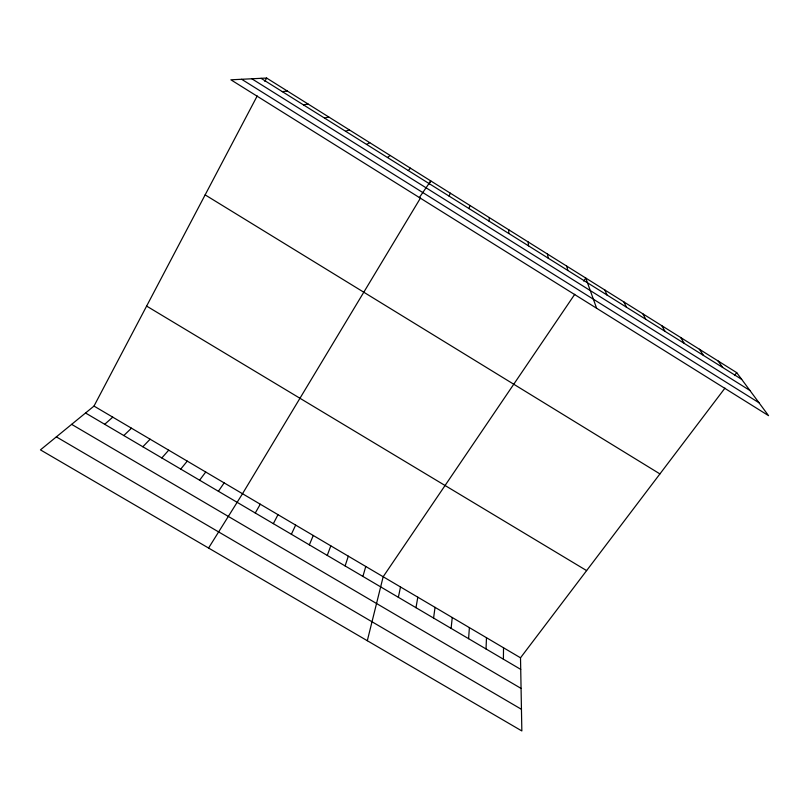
<?xml version="1.0" encoding="UTF-8"?>
<svg xmlns="http://www.w3.org/2000/svg" width="809" height="809" viewBox="0 0 809 809"><rect width="100%" height="100%" fill="white"/><g stroke="black" fill="none" stroke-linecap="round" stroke-linejoin="round"><path stroke-width="1.21" d="M508.78 233.488L508.8 229.807M503.4 659.193L503.522 647.766M486.027 648.96L486.482 637.714M468.593 638.685L469.392 627.622M451.109 628.391L452.251 617.51M488.939 221.059L489.394 217.651M433.573 618.056L435.05 607.357M415.988 607.701L417.808 597.184M398.352 597.305L400.516 586.98M367.306 640.728L383.173 576.736L574.764 294.294M469.028 208.58L469.928 205.446M362.907 576.423L365.769 566.472M345.109 565.936L348.315 556.177M327.251 555.409L330.82 545.842M309.341 544.861L313.265 535.487M291.371 534.274L295.649 525.092M449.046 196.071L450.391 193.199M273.351 523.656L277.993 514.666M724.965 388.118L520.511 657.798L521.845 730.952L40.45 449.875L93.996 406.078L257.211 95.937M264.867 81.396L266.626 78.048L736.706 372.636L768.55 415.654L230.889 79.808L266.626 78.048M255.27 513.007L260.276 504.209M420.528 197.952L242.508 493.723L208.57 548.037M428.861 184.108L430.782 180.913L419.355 197.538M583.724 281.097L585.787 278.053L596.617 308.259M218.4 491.285L224.144 482.892M199.601 480.202L205.729 472.021M734.501 375.538L736.706 372.636M180.741 469.089L187.253 461.12M161.82 457.945L168.717 450.178M142.839 446.76L150.12 439.206M408.272 170.527L410.517 168.211M123.797 435.545L131.473 428.194M104.695 424.29L112.764 417.151M387.46 157.492L390.171 155.47M366.588 144.417L369.764 142.677M345.635 131.291L349.286 129.845M324.601 118.124L328.727 116.961M303.496 104.897L308.098 104.037M282.321 91.639L287.407 91.063M56.347 436.87L521.451 709.301M71.647 424.361L521.067 688.419M93.996 406.078L520.511 657.798M85.532 412.994L520.723 669.397M146.621 306.085L586.616 570.598M205.142 194.878L659.922 473.912M241.628 79.282L759.024 402.781M261.054 78.321L741.691 379.37M251.852 78.776L749.923 390.484M718.058 360.945L722.649 367.438M699.35 349.225L703.537 355.464M680.581 337.454L684.353 343.451M661.742 325.653L665.109 331.407M642.852 313.811L645.804 319.312M623.891 301.929L626.429 307.177M604.869 290.016L606.983 294.992M566.634 266.05L567.908 270.519M547.42 254.016L548.269 258.213M528.146 241.931L528.56 245.875"/></g></svg>
